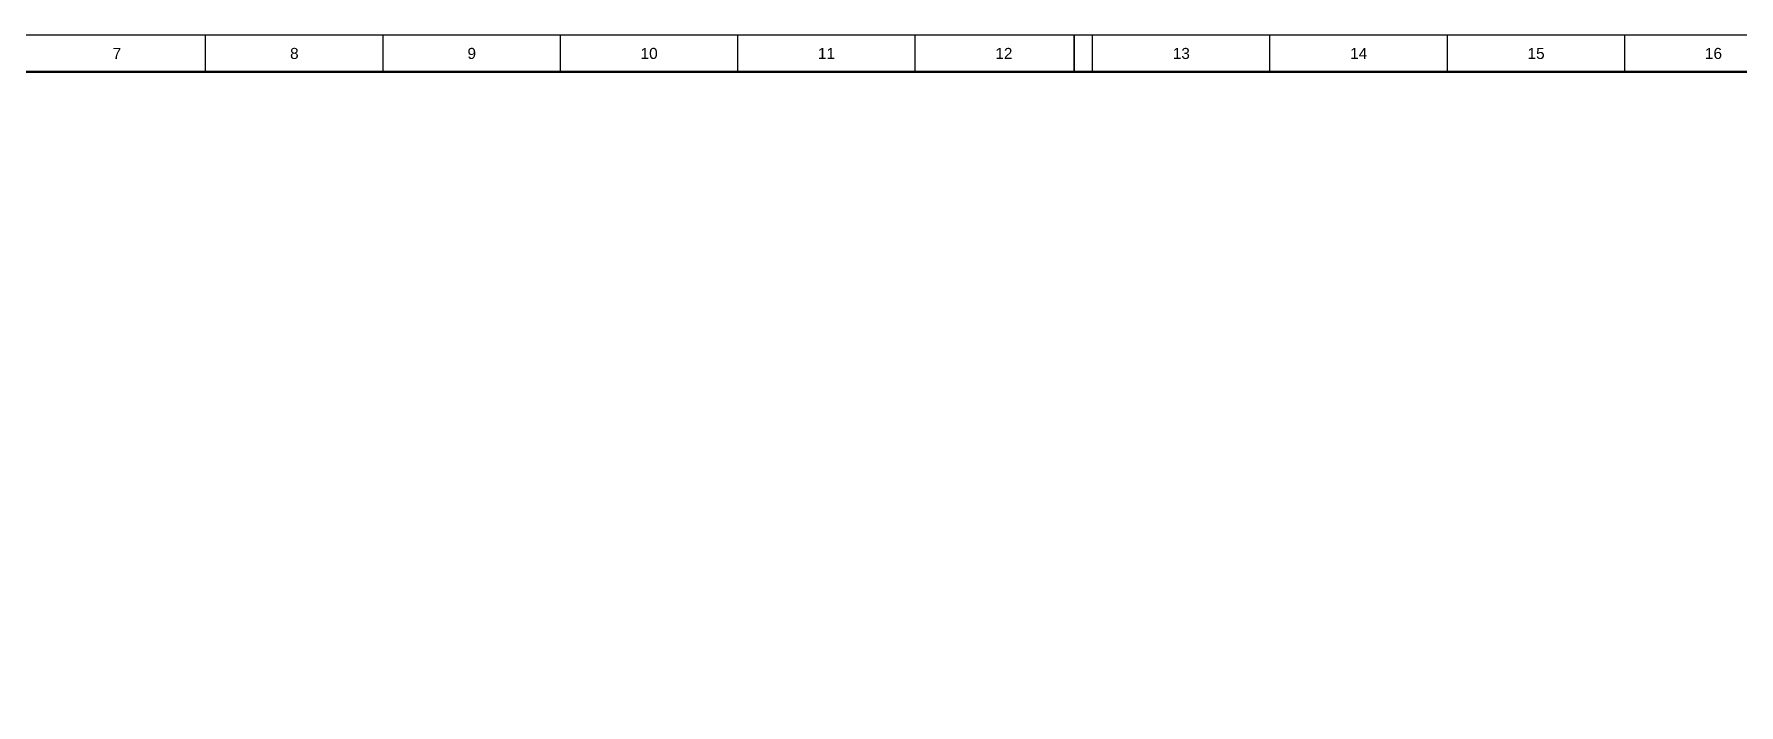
# Model space of a CAD drawing. Header units: millimetres. Extents: x 0 to 1189, y 0 to 841.
# Drawn here: x 311.3 to 775.4, y 658.8 to 841.2 of the extents above; entities that cross this region are included whole.
import ezdxf
from ezdxf.enums import TextEntityAlignment as Align

# ---------------------------------------------------------------- set-up
doc = ezdxf.new("R2010")
doc.units = ezdxf.units.MM
doc.layers.add('SHEET-BORDER', color=7, linetype='Continuous', lineweight=25)
doc.layers.add('SHEET-TEXT', color=7, linetype='Continuous', lineweight=18)
doc.styles.add('IND', font='arial.ttf')

msp = doc.modelspace()

# ---------------------------------------------------------------- linework, layer by layer
at = {"layer": 'SHEET-BORDER'}
for p, q in [((358.04, 831), (358.04, 841)), ((406.33, 831), (406.33, 841)), ((454.62, 831), (454.62, 841)), ((502.92, 831), (502.92, 841)), ((551.21, 831), (551.21, 841)), ((599.5, 831), (599.5, 841)), ((647.79, 831), (647.79, 841)), ((696.08, 831), (696.08, 841)), ((744.38, 831), (744.38, 841))]:
    msp.add_line(p, q, dxfattribs=at)
msp.add_lwpolyline([(0, 0), (1189, 0), (1189, 841), (0, 841)], close=True, dxfattribs=at)
at = {"layer": 'SHEET-BORDER', "const_width": 0.5}
msp.add_lwpolyline([(594.5, 841), (594.5, 831)], dxfattribs=at)
at = {"layer": 'SHEET-BORDER', "const_width": 0.7}
msp.add_lwpolyline([(20, 10), (1179, 10), (1179, 831), (20, 831)], close=True, dxfattribs=at)

# ---------------------------------------------------------------- texts
at = {"layer": 'SHEET-TEXT', "style": 'IND'}
for s, p in [('7', (333.9, 836)), ('8', (382.19, 836)), ('9', (430.48, 836)), ('10', (478.77, 836)), ('11', (527.06, 836)), ('12', (575.35, 836)), ('13', (623.65, 836)), ('14', (671.94, 836)), ('15', (720.23, 836)), ('16', (768.52, 836))]:
    msp.add_text(s, height=3, dxfattribs=at).set_placement(p, align=Align.MIDDLE_CENTER)

doc.saveas('drawing.dxf')
